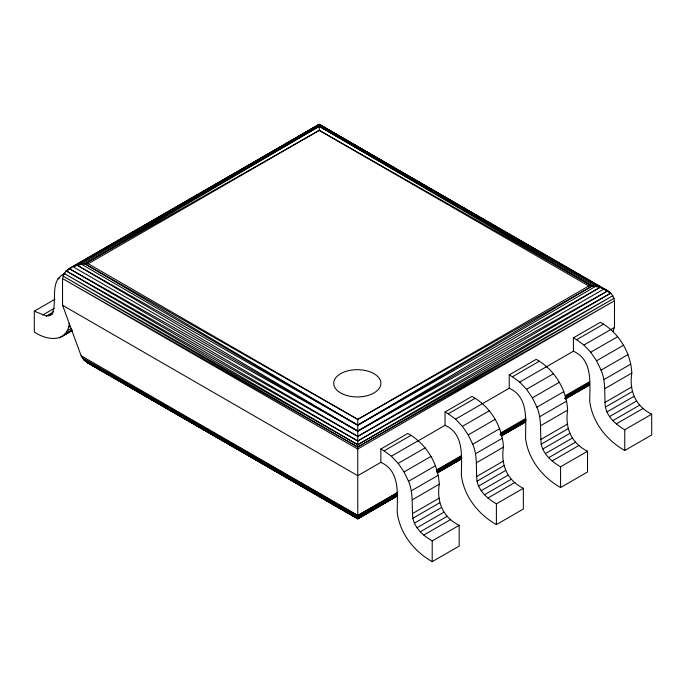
<?xml version="1.0" encoding="UTF-8"?>
<svg xmlns="http://www.w3.org/2000/svg" width="686" height="686" viewBox="0 0 686 686"><rect width="100%" height="100%" fill="white"/><g stroke="black" fill="none" stroke-linecap="round" stroke-linejoin="round"><path stroke-width="1.03" d="M397.614 495.824L357.758 518.839L86.633 362.251L83.563 359.618L81.137 355.76L62.537 305.253L62.537 278.576L64.132 273.431L66.242 270.91L357.758 436.407L607.805 290.838L319.256 124.338L319.256 130.357L588.802 285.985C598.664 286.148 612.812 289.286 614.476 300.802L614.476 327.488L613.018 331.449M397.623 495.584L357.758 518.839L86.633 362.251L357.758 518.342L397.614 495.412M54.966 299.25L34.3 311.178L34.3 331.93C46.657 340.702 67.477 343.12 69.295 323.252M65.161 273.191C48.552 280.591 58.027 301.025 52.05 313.871L49.538 315.637L46.331 316.032L34.3 311.178M153.355 220.438L319.256 124.338L69.209 268.603L357.758 431.108L604.1 288.9L319.256 124.449L69.209 268.603L66.242 270.91L357.758 441.012L357.758 518.839L397.623 495.781M70.872 268.226L66.242 270.91L70.872 268.243M73.651 266.614L75.503 265.542M77.364 264.462L87.551 258.562M90.338 256.95L100.533 251.042M102.386 249.97L108.868 246.214M110.72 245.134L121.842 238.694M123.703 237.622L130.186 233.866M132.038 232.786L134.825 231.182M136.677 230.102L143.16 226.346M145.02 225.274L151.503 221.518M397.597 494.126L357.758 517.175L83.563 359.618L357.758 518.342L397.503 495.326M436.51 471.608L461.524 457.133M501.355 434.084L525.442 420.141M565.281 397.091L589.368 383.148M437.248 472.311L461.284 458.394M501.029 435.378L525.982 420.921M564.801 398.446L589.754 383.989L564.689 398.369M437.488 472.723L460.666 459.32M584.884 387.461L565.418 398.617M57.976 278.902L59.776 277.864M607.805 290.838L357.758 431.108L72.913 266.674L81.6 264.247L88.211 263.75L319.256 130.357L592.061 286.105L357.758 425.174L357.758 441.012L612.881 295.666L357.758 444.742L62.915 276.038L357.758 447.032L614.476 300.802L357.758 449.021L62.537 278.576L357.758 447.032L614.099 298.264L357.758 444.742L64.132 273.431L357.758 441.012L610.78 293.136L608.002 291.533L610.78 293.136L357.758 436.407L69.209 268.603M42.703 315.011L54.383 308.271M46.331 316.032L53.525 311.881M49.538 315.637L52.239 314.085M68.394 327.394L70.186 326.356M66.911 330.995L71.404 328.405M64.878 333.988L72.064 329.837M59.356 337.881L71.936 330.618M62.349 336.294L72.227 330.592M88.211 263.75L357.758 419.378L592.061 286.105L319.256 126.258L81.6 264.247L357.758 425.174L595.414 286.482L319.256 126.258L77.132 265.208L357.758 425.174L599.89 287.434L319.256 124.449L77.132 265.208L357.758 431.108L599.89 287.434L319.256 126.258L84.953 263.87L357.758 419.378L588.802 285.985M380.867 462.355L380.867 449.021L407.818 433.458C426.083 443.43 438.251 463.513 439.272 484.222C436.493 501.818 442.907 517.304 459.166 525.347L459.166 546.099L432.206 561.663C414.112 551.433 399.938 533.502 397.211 512.579C397.117 494.992 400.718 471.196 380.867 462.355L357.758 475.698L62.537 305.253M445.043 425.303L445.043 411.969L472.002 396.405C490.267 406.378 502.426 426.46 503.447 447.169C500.669 464.756 507.091 480.251 523.341 488.295L523.341 509.046L496.39 524.61C478.288 514.38 464.113 496.45 461.395 475.527C461.292 457.939 464.902 434.144 445.043 425.303L417.808 441.029M509.226 388.25L509.226 374.916L536.178 359.353C554.442 369.325 566.602 389.408 567.622 410.117C564.852 427.704 571.267 443.199 587.525 451.242L587.525 471.994L560.565 487.557C542.472 477.327 528.289 459.397 525.57 438.474C525.476 420.887 529.077 397.091 509.226 388.25L482.893 403.454M573.402 351.198L573.402 337.855L600.353 322.3C618.618 332.273 630.786 352.355 631.806 373.064C629.028 390.651 635.45 406.146 651.7 414.19L651.7 434.941L624.749 450.505C606.647 440.275 592.472 422.344 589.746 401.421C589.651 383.834 593.261 360.039 573.402 351.198L546.167 366.924M380.867 449.021L384.074 450.873L411.025 435.31M445.043 411.969L448.25 413.821L475.209 398.257M509.226 374.916L512.433 376.768L539.385 361.205M573.402 337.855L576.609 339.716L603.569 324.152M384.074 450.873L391.38 456.199L418.34 440.644M448.25 413.821L455.564 419.146L482.515 403.582M512.433 376.768L519.739 382.093L546.699 366.53M576.609 339.716L583.923 345.041L610.874 329.477M610.943 329.52L614.476 327.488M391.38 456.199L398.197 463.393L425.149 447.829M455.564 419.146L462.373 426.34L489.324 410.777M519.739 382.093L526.548 389.288L553.508 373.724M583.923 345.041L590.732 352.235L617.683 336.672M398.197 463.393L404.045 471.951L430.997 456.387M462.373 426.34L468.221 434.898L495.172 419.335M526.548 389.288L532.396 397.846L559.356 382.282M590.732 352.235L596.58 360.793L623.531 345.23M432.206 561.663L432.206 540.911C423.502 535.766 415.081 528.614 412.861 518.264C411.523 505.925 413.684 493.054 408.53 481.298L435.481 465.734M496.39 524.61L496.39 503.858C487.686 498.713 479.265 491.562 477.036 481.212C475.707 468.864 477.859 456.001 472.705 444.245L499.665 428.681M560.565 487.557L560.565 466.806C551.861 461.661 543.441 454.509 541.22 444.159C539.882 431.811 542.043 418.949 536.889 407.184L563.841 391.629M624.749 450.505L624.749 429.753C616.045 424.608 607.616 417.457 605.395 407.107C604.066 394.759 606.218 381.896 601.065 370.131L628.024 354.576M397.606 492.471L357.758 515.469L82.088 357.706L357.758 517.175L397.666 494.263M436.519 470.004L461.532 455.555M500.446 433.089L525.467 418.649M565.307 395.651L589.394 381.742M438.414 472.037L460.666 459.191M501.449 435.636L525.553 421.719M437.462 472.808L461.558 458.883M501.406 435.867L525.502 421.95M565.358 398.935L589.454 385.018L585.81 386.921M411.351 490.79L438.303 475.227M475.527 453.738L502.486 438.174M539.711 416.685L566.662 401.121M603.886 379.624L630.846 364.069M412.312 499.785L439.272 484.222M476.496 462.733L503.447 447.169M540.671 425.672L567.622 410.117M604.846 388.619L631.806 373.064M412.312 513.668L439.272 498.105M476.496 476.616L503.447 461.052M540.671 439.563L567.622 423.999M604.846 402.502L631.806 386.947M412.861 518.264L439.812 502.701M477.036 481.212L503.996 465.648M541.22 444.159L568.171 428.596M605.395 407.107L632.355 391.543M414.455 523.109L441.415 507.546M478.639 486.057L505.591 470.493M542.815 448.996L569.774 433.441M606.99 411.943L633.95 396.379M416.968 527.774L443.919 512.21M481.143 490.722L508.103 475.158M545.327 453.669L572.278 438.105M609.502 416.616L636.462 401.053M420.175 531.864L447.126 516.309M484.35 494.812L511.31 479.248M548.534 457.759L575.485 442.196M612.709 420.707L639.669 405.143M423.811 535.046L450.762 519.482M487.986 497.985L514.937 482.43M552.161 460.932L579.121 445.377M616.345 423.879L643.297 408.316M432.206 540.911L459.166 525.347M496.39 503.858L523.341 488.295M560.565 466.806L587.525 451.242M624.749 429.753L651.7 414.19M77.364 264.513L82.92 261.315M84.772 260.243L87.551 258.648M93.116 255.449L95.894 253.846M102.386 250.116L104.238 249.052M110.72 245.314L112.581 244.25M114.433 243.187L116.286 242.115M119.064 240.52L120.916 239.457M127.407 235.718L129.26 234.655M436.639 471.891L461.687 457.502M500.66 435.13L525.716 420.741M437.462 472.474L461.558 458.608M565.358 398.875L589.454 385.009M501.449 435.276L505.162 433.149M511.653 429.436L518.136 425.714M519.997 424.651L521.849 423.588M523.701 422.525L525.553 421.461M319.256 130.357L84.953 263.87L357.758 425.174L357.758 419.378M397.751 492.617L357.758 515.469L81.137 355.76M436.819 470.296L461.001 456.473M500.06 434.152L526.102 419.266M565.161 396.945L589.343 383.122M62.469 274.743L64.415 274.143M357.758 518.607L91.204 364.695L94.008 365.535M523.504 242.913L526.291 244.516M531.864 247.723L534.643 249.327M561.568 264.822L563.429 265.885M569.929 269.632L571.781 270.696M574.568 272.299L576.429 273.371M578.281 274.434L580.142 275.506M586.641 279.245L589.42 280.848M591.281 281.92L593.133 282.992L591.341 281.886M603.346 288.866L606.132 290.47L599.667 286.714M91.204 364.695L147.859 397.203M149.72 398.266L156.219 401.996M158.072 403.059L159.932 404.123M162.719 405.726L164.58 406.789M166.432 407.861L172.932 411.591M174.793 412.655L176.654 413.718M179.44 415.322L185.006 418.511M187.793 420.115L193.366 423.313M195.227 424.377L198.014 425.972M199.866 427.044L201.727 428.107M203.588 429.17L206.375 430.774M212.874 434.504L214.727 435.567M216.587 436.63L218.448 437.702M229.587 444.091L231.448 445.163M319.256 124.338L479.36 217.042M481.212 218.114L492.316 224.545M494.169 225.617L500.643 229.373M502.495 230.445L546.922 256.161M548.774 257.233L555.248 260.989M557.101 262.061L558.953 263.132M561.723 264.736L563.575 265.808M565.427 266.88L568.205 268.492M570.057 269.564L571.91 270.636M573.762 271.707L576.532 273.311M578.384 274.383L580.236 275.455M582.088 276.527L584.866 278.139M586.71 279.211L589.488 280.814M596.58 360.793L601.065 370.131M532.396 397.846L536.889 407.184M468.221 434.898L472.705 444.245M404.045 471.951L408.53 481.298M525.553 421.779L501.449 435.721L525.502 421.813M597.78 285.659L594.994 284.055L597.823 285.642M341.8 393.584A23.598 13.626 0 0 0 380.464 385.926A23.598 13.626 0 0 0 349.646 370.423A23.598 13.626 0 0 0 341.8 393.584"/></g></svg>
